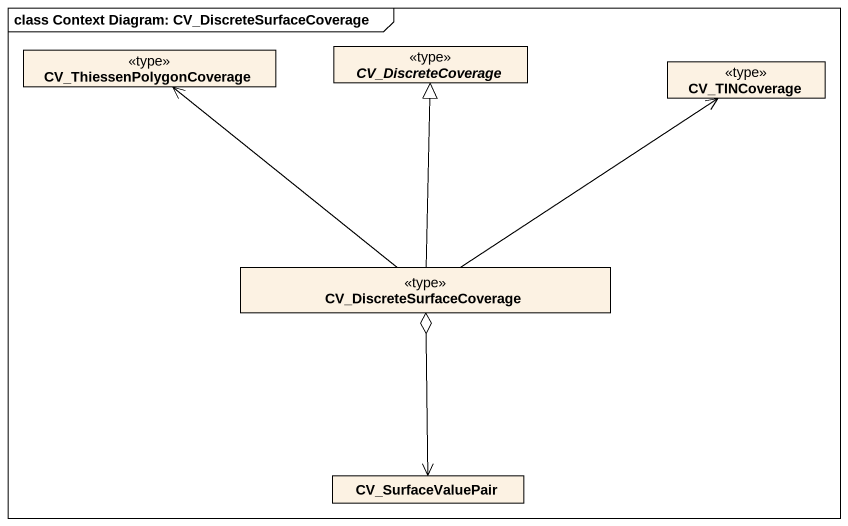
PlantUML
@startuml
mainframe class Context Diagram: CV_DiscreteSurfaceCoverage
hide circle
hide empty members
class CV_ThiessenPolygonCoverage <<type>>
abstract class CV_DiscreteCoverage <<type>>
class CV_TINCoverage <<type>>
class CV_DiscreteSurfaceCoverage <<type>>
class CV_SurfaceValuePair
CV_DiscreteSurfaceCoverage -up-> CV_ThiessenPolygonCoverage
CV_DiscreteSurfaceCoverage -up-|> CV_DiscreteCoverage
CV_DiscreteSurfaceCoverage -up-> CV_TINCoverage
CV_SurfaceValuePair <-up-o CV_DiscreteSurfaceCoverage
@enduml
